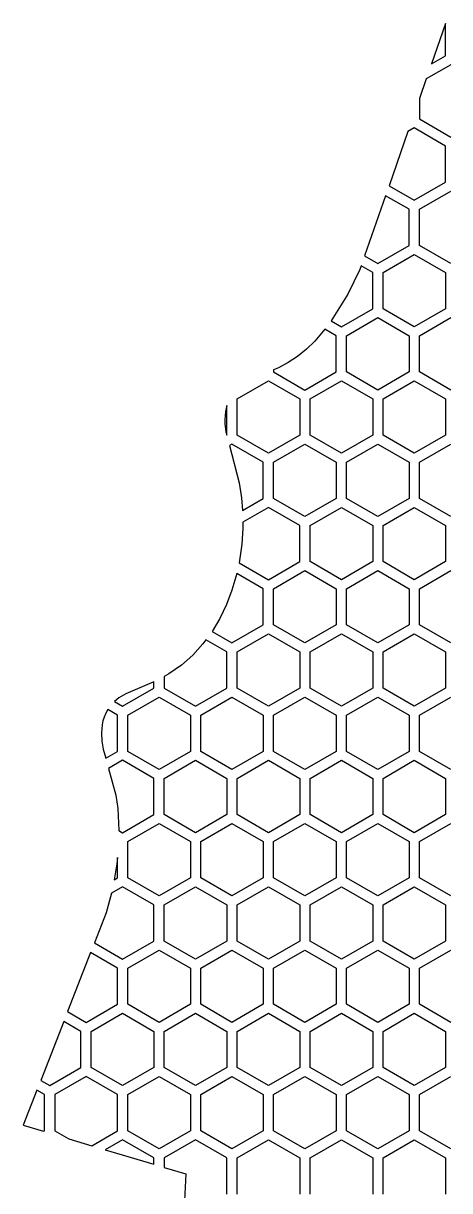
# Model space of a CAD drawing. Extents: x 7 to 193, y 72 to 166.
# Drawn here: x 131.3 to 151.9, y 104.2 to 160.6 of the extents above; entities that cross this region are included whole.
import ezdxf

# ---------------------------------------------------------------- set-up
doc = ezdxf.new("R2010")
doc.units = 0
doc.layers.get('0').update_dxf_attribs({"color": 5})

msp = doc.modelspace()

# ---------------------------------------------------------------- linework, layer by layer
for p, q in [((151.732, 160.642), (151.048, 158.68)), ((151.732, 159.075), (151.732, 160.642)), ((151.982, 158.642), (150.796, 157.957)), ((151.048, 158.68), (151.732, 159.075)), ((150.796, 157.957), (150.466, 157.01)), ((150.466, 157.01), (150.466, 156.017)), ((150.466, 156.017), (151.982, 155.142)), ((149.907, 155.405), (148.995, 152.789)), ((150.216, 155.584), (149.907, 155.405)), ((151.732, 154.709), (150.216, 155.584)), ((151.732, 152.959), (151.732, 154.709)), ((148.995, 152.789), (150.216, 152.084)), ((150.216, 152.084), (151.732, 152.959)), ((150.466, 151.651), (151.982, 152.526)), ((148.828, 152.308), (147.812, 149.394)), ((149.966, 151.651), (148.828, 152.308)), ((149.966, 149.901), (149.966, 151.651)), ((150.466, 149.901), (150.466, 151.651)), ((148.451, 149.026), (149.966, 149.901)), ((151.982, 149.026), (150.466, 149.901)), ((147.812, 149.394), (148.451, 149.026)), ((148.701, 148.593), (150.216, 149.468)), ((150.216, 149.468), (151.732, 148.593)), ((147.583, 148.736), (147.001, 147.541)), ((147.645, 148.914), (147.583, 148.736)), ((148.201, 148.593), (147.645, 148.914)), ((148.201, 146.843), (148.201, 148.593)), ((148.701, 146.843), (148.701, 148.593)), ((151.732, 148.593), (151.732, 146.843)), ((147.001, 147.541), (146.194, 146.251)), ((146.685, 145.968), (148.201, 146.843)), ((150.216, 145.968), (148.701, 146.843)), ((151.732, 146.843), (150.216, 145.968)), ((146.194, 146.251), (146.685, 145.968)), ((146.935, 145.535), (148.451, 146.41)), ((148.451, 146.41), (149.966, 145.535)), ((150.466, 145.535), (151.982, 146.41)), ((145.881, 145.855), (145.395, 145.274)), ((146.435, 145.535), (145.881, 145.855)), ((145.395, 145.274), (144.989, 144.883)), ((146.435, 143.785), (146.435, 145.535)), ((146.935, 143.785), (146.935, 145.535)), ((149.966, 145.535), (149.966, 143.785)), ((150.466, 143.785), (150.466, 145.535)), ((144.561, 144.535), (144.111, 144.235)), ((144.989, 144.883), (144.561, 144.535)), ((143.639, 143.989), (143.404, 143.888)), ((144.111, 144.235), (143.639, 143.989)), ((143.404, 143.888), (143.404, 143.785)), ((143.404, 143.785), (144.92, 142.91)), ((144.92, 142.91), (146.435, 143.785)), ((148.451, 142.91), (146.935, 143.785)), ((149.966, 143.785), (148.451, 142.91)), ((151.982, 142.91), (150.466, 143.785)), ((141.638, 142.477), (143.154, 143.352)), ((143.154, 143.352), (144.67, 142.477)), ((145.17, 142.477), (146.685, 143.352)), ((146.685, 143.352), (148.201, 142.477)), ((148.701, 142.477), (150.216, 143.352)), ((150.216, 143.352), (151.732, 142.477)), ((141.638, 140.727), (141.638, 142.477)), ((144.67, 142.477), (144.67, 140.727)), ((145.17, 140.727), (145.17, 142.477)), ((148.201, 142.477), (148.201, 140.727)), ((148.701, 140.727), (148.701, 142.477)), ((151.732, 142.477), (151.732, 140.727)), ((141.067, 141.87), (141.034, 141.482)), ((141.138, 142.16), (141.067, 141.87)), ((141.131, 140.722), (141.138, 142.16)), ((141.034, 141.482), (141.04, 141.285)), ((141.04, 141.285), (141.087, 140.89)), ((141.087, 140.89), (141.131, 140.722)), ((143.154, 139.852), (141.638, 140.727)), ((144.67, 140.727), (143.154, 139.852)), ((146.685, 139.852), (145.17, 140.727)), ((148.201, 140.727), (146.685, 139.852)), ((150.216, 139.852), (148.701, 140.727)), ((151.732, 140.727), (150.216, 139.852)), ((141.388, 140.294), (141.264, 140.222)), ((141.264, 140.222), (141.74, 138.421)), ((142.904, 139.419), (141.388, 140.294)), ((143.404, 139.419), (144.92, 140.294)), ((144.92, 140.294), (146.435, 139.419)), ((146.935, 139.419), (148.451, 140.294)), ((148.451, 140.294), (149.966, 139.419)), ((150.466, 139.419), (151.982, 140.294)), ((142.904, 137.669), (142.904, 139.419)), ((143.404, 137.669), (143.404, 139.419)), ((146.435, 139.419), (146.435, 137.669)), ((146.935, 137.669), (146.935, 139.419)), ((149.966, 139.419), (149.966, 137.669)), ((150.466, 137.669), (150.466, 139.419)), ((141.74, 138.421), (141.851, 137.701)), ((141.851, 137.701), (141.899, 137.088)), ((141.899, 137.088), (142.904, 137.669)), ((143.154, 137.236), (141.911, 136.518)), ((144.67, 136.361), (143.154, 137.236)), ((144.92, 136.794), (143.404, 137.669)), ((146.435, 137.669), (144.92, 136.794)), ((145.17, 136.361), (146.685, 137.236)), ((146.685, 137.236), (148.201, 136.361)), ((148.451, 136.794), (146.935, 137.669)), ((149.966, 137.669), (148.451, 136.794)), ((148.701, 136.361), (150.216, 137.236)), ((150.216, 137.236), (151.732, 136.361)), ((151.982, 136.794), (150.466, 137.669)), ((141.913, 136.213), (141.863, 135.458)), ((141.911, 136.518), (141.913, 136.213)), ((144.67, 134.611), (144.67, 136.361)), ((145.17, 134.611), (145.17, 136.361)), ((148.201, 136.361), (148.201, 134.611)), ((148.701, 134.611), (148.701, 136.361)), ((151.732, 136.361), (151.732, 134.611)), ((141.863, 135.458), (141.727, 134.559)), ((141.727, 134.559), (143.154, 133.736)), ((143.154, 133.736), (144.67, 134.611)), ((146.685, 133.736), (145.17, 134.611)), ((148.201, 134.611), (146.685, 133.736)), ((150.216, 133.736), (148.701, 134.611)), ((151.732, 134.611), (150.216, 133.736)), ((141.618, 134.045), (141.387, 133.238)), ((142.904, 133.303), (141.618, 134.045)), ((143.404, 133.303), (144.92, 134.178)), ((144.92, 134.178), (146.435, 133.303)), ((146.935, 133.303), (148.451, 134.178)), ((148.451, 134.178), (149.966, 133.303)), ((150.466, 133.303), (151.982, 134.178)), ((141.387, 133.238), (141.119, 132.535)), ((142.904, 131.553), (142.904, 133.303)), ((143.404, 131.553), (143.404, 133.303)), ((146.435, 133.303), (146.435, 131.553)), ((146.935, 131.553), (146.935, 133.303)), ((149.966, 133.303), (149.966, 131.553)), ((150.466, 131.553), (150.466, 133.303)), ((141.119, 132.535), (140.795, 131.862)), ((140.795, 131.862), (140.421, 131.236)), ((141.388, 130.678), (142.904, 131.553)), ((144.92, 130.678), (143.404, 131.553)), ((146.435, 131.553), (144.92, 130.678)), ((148.451, 130.678), (146.935, 131.553)), ((149.966, 131.553), (148.451, 130.678)), ((151.982, 130.678), (150.466, 131.553)), ((140.421, 131.236), (141.388, 130.678)), ((141.638, 130.245), (143.154, 131.12)), ((143.154, 131.12), (144.67, 130.245)), ((145.17, 130.245), (146.685, 131.12)), ((146.685, 131.12), (148.201, 130.245)), ((148.701, 130.245), (150.216, 131.12)), ((150.216, 131.12), (151.732, 130.245)), ((139.979, 130.633), (139.487, 130.09)), ((140.124, 130.83), (139.979, 130.633)), ((141.138, 130.245), (140.124, 130.83)), ((139.487, 130.09), (138.938, 129.605)), ((141.138, 128.495), (141.138, 130.245)), ((141.638, 128.495), (141.638, 130.245)), ((144.67, 130.245), (144.67, 128.495)), ((145.17, 128.495), (145.17, 130.245)), ((148.201, 130.245), (148.201, 128.495)), ((148.701, 128.495), (148.701, 130.245)), ((151.732, 130.245), (151.732, 128.495)), ((138.938, 129.605), (138.332, 129.184)), ((137.607, 128.807), (136.241, 128.222)), ((137.607, 128.495), (137.607, 128.807)), ((138.332, 129.184), (138.107, 129.065)), ((138.107, 129.065), (138.107, 128.495)), ((136.241, 128.222), (135.915, 128.02)), ((136.092, 127.62), (137.607, 128.495)), ((138.107, 128.495), (139.623, 127.62)), ((139.623, 127.62), (141.138, 128.495)), ((143.154, 127.62), (141.638, 128.495)), ((144.67, 128.495), (143.154, 127.62)), ((146.685, 127.62), (145.17, 128.495)), ((148.201, 128.495), (146.685, 127.62)), ((150.216, 127.62), (148.701, 128.495)), ((151.732, 128.495), (150.216, 127.62)), ((135.915, 128.02), (135.702, 127.844)), ((135.702, 127.844), (136.092, 127.62)), ((136.342, 127.187), (137.857, 128.062)), ((137.857, 128.062), (139.373, 127.187)), ((139.873, 127.187), (141.388, 128.062)), ((141.388, 128.062), (142.904, 127.187)), ((143.404, 127.187), (144.92, 128.062)), ((144.92, 128.062), (146.435, 127.187)), ((146.935, 127.187), (148.451, 128.062)), ((148.451, 128.062), (149.966, 127.187)), ((150.466, 127.187), (151.982, 128.062)), ((135.196, 127.095), (135.137, 126.906)), ((135.281, 127.292), (135.196, 127.095)), ((135.374, 127.456), (135.281, 127.292)), ((135.842, 127.187), (135.374, 127.456)), ((135.842, 125.437), (135.842, 127.187)), ((136.342, 125.437), (136.342, 127.187)), ((139.373, 127.187), (139.373, 125.437)), ((139.873, 125.437), (139.873, 127.187)), ((142.904, 127.187), (142.904, 125.437)), ((143.404, 125.437), (143.404, 127.187)), ((146.435, 127.187), (146.435, 125.437)), ((146.935, 125.437), (146.935, 127.187)), ((149.966, 127.187), (149.966, 125.437)), ((150.466, 125.437), (150.466, 127.187)), ((135.096, 126.714), (135.063, 126.326)), ((135.137, 126.906), (135.096, 126.714)), ((135.063, 126.326), (135.087, 125.932)), ((135.087, 125.932), (135.155, 125.536)), ((135.155, 125.536), (135.271, 125.107)), ((135.271, 125.107), (135.842, 125.437)), ((137.857, 124.562), (136.342, 125.437)), ((139.373, 125.437), (137.857, 124.562)), ((141.388, 124.562), (139.873, 125.437)), ((142.904, 125.437), (141.388, 124.562)), ((144.92, 124.562), (143.404, 125.437)), ((146.435, 125.437), (144.92, 124.562)), ((148.451, 124.562), (146.935, 125.437)), ((149.966, 125.437), (148.451, 124.562)), ((151.982, 124.562), (150.466, 125.437)), ((136.092, 125.004), (135.407, 124.608)), ((137.607, 124.129), (136.092, 125.004)), ((138.107, 124.129), (139.623, 125.004)), ((139.623, 125.004), (141.138, 124.129)), ((141.638, 124.129), (143.154, 125.004)), ((143.154, 125.004), (144.67, 124.129)), ((145.17, 124.129), (146.685, 125.004)), ((146.685, 125.004), (148.201, 124.129)), ((148.701, 124.129), (150.216, 125.004)), ((150.216, 125.004), (151.732, 124.129)), ((135.407, 124.608), (135.756, 123.323)), ((137.607, 122.379), (137.607, 124.129)), ((138.107, 122.379), (138.107, 124.129)), ((141.138, 124.129), (141.138, 122.379)), ((141.638, 122.379), (141.638, 124.129)), ((144.67, 124.129), (144.67, 122.379)), ((145.17, 122.379), (145.17, 124.129)), ((148.201, 124.129), (148.201, 122.379)), ((148.701, 122.379), (148.701, 124.129)), ((151.732, 124.129), (151.732, 122.379)), ((135.756, 123.323), (135.856, 122.67)), ((135.856, 122.67), (135.905, 121.611)), ((136.092, 121.504), (137.607, 122.379)), ((136.342, 121.071), (137.857, 121.946)), ((137.857, 121.946), (139.373, 121.071)), ((139.623, 121.504), (138.107, 122.379)), ((141.138, 122.379), (139.623, 121.504)), ((139.873, 121.071), (141.388, 121.946)), ((141.388, 121.946), (142.904, 121.071)), ((143.154, 121.504), (141.638, 122.379)), ((144.67, 122.379), (143.154, 121.504)), ((143.404, 121.071), (144.92, 121.946)), ((144.92, 121.946), (146.435, 121.071)), ((146.685, 121.504), (145.17, 122.379)), ((148.201, 122.379), (146.685, 121.504)), ((146.935, 121.071), (148.451, 121.946)), ((148.451, 121.946), (149.966, 121.071)), ((150.216, 121.504), (148.701, 122.379)), ((151.732, 122.379), (150.216, 121.504)), ((150.466, 121.071), (151.982, 121.946)), ((135.905, 121.611), (136.092, 121.504)), ((136.342, 119.321), (136.342, 121.071)), ((139.373, 121.071), (139.373, 119.321)), ((139.873, 119.321), (139.873, 121.071)), ((142.904, 121.071), (142.904, 119.321)), ((143.404, 119.321), (143.404, 121.071)), ((146.435, 121.071), (146.435, 119.321)), ((146.935, 119.321), (146.935, 121.071)), ((149.966, 121.071), (149.966, 119.321)), ((150.466, 119.321), (150.466, 121.071)), ((135.842, 120.299), (135.819, 119.993)), ((135.842, 119.321), (135.842, 120.299)), ((135.819, 119.993), (135.685, 119.23)), ((135.685, 119.23), (135.842, 119.321)), ((137.857, 118.446), (136.342, 119.321)), ((139.373, 119.321), (137.857, 118.446)), ((141.388, 118.446), (139.873, 119.321)), ((142.904, 119.321), (141.388, 118.446)), ((144.92, 118.446), (143.404, 119.321)), ((146.435, 119.321), (144.92, 118.446)), ((148.451, 118.446), (146.935, 119.321)), ((149.966, 119.321), (148.451, 118.446)), ((151.982, 118.446), (150.466, 119.321)), ((135.561, 118.581), (135.29, 117.636)), ((136.092, 118.888), (135.561, 118.581)), ((137.607, 118.013), (136.092, 118.888)), ((138.107, 118.013), (139.623, 118.888)), ((139.623, 118.888), (141.138, 118.013)), ((141.638, 118.013), (143.154, 118.888)), ((143.154, 118.888), (144.67, 118.013)), ((145.17, 118.013), (146.685, 118.888)), ((146.685, 118.888), (148.201, 118.013)), ((148.701, 118.013), (150.216, 118.888)), ((150.216, 118.888), (151.732, 118.013)), ((137.607, 116.263), (137.607, 118.013)), ((138.107, 116.263), (138.107, 118.013)), ((141.138, 118.013), (141.138, 116.263)), ((141.638, 116.263), (141.638, 118.013)), ((144.67, 118.013), (144.67, 116.263)), ((145.17, 116.263), (145.17, 118.013)), ((148.201, 118.013), (148.201, 116.263)), ((148.701, 116.263), (148.701, 118.013)), ((151.732, 118.013), (151.732, 116.263)), ((135.29, 117.636), (134.722, 116.178)), ((134.722, 116.178), (136.092, 115.388)), ((136.092, 115.388), (137.607, 116.263)), ((136.342, 114.955), (137.857, 115.83)), ((137.857, 115.83), (139.373, 114.955)), ((139.623, 115.388), (138.107, 116.263)), ((141.138, 116.263), (139.623, 115.388)), ((139.873, 114.955), (141.388, 115.83)), ((141.388, 115.83), (142.904, 114.955)), ((143.154, 115.388), (141.638, 116.263)), ((144.67, 116.263), (143.154, 115.388)), ((143.404, 114.955), (144.92, 115.83)), ((144.92, 115.83), (146.435, 114.955)), ((146.685, 115.388), (145.17, 116.263)), ((148.201, 116.263), (146.685, 115.388)), ((146.935, 114.955), (148.451, 115.83)), ((148.451, 115.83), (149.966, 114.955)), ((150.216, 115.388), (148.701, 116.263)), ((151.732, 116.263), (150.216, 115.388)), ((150.466, 114.955), (151.982, 115.83)), ((134.538, 115.707), (133.425, 112.85)), ((135.842, 114.955), (134.538, 115.707)), ((135.842, 113.205), (135.842, 114.955)), ((136.342, 113.205), (136.342, 114.955)), ((139.373, 114.955), (139.373, 113.205)), ((139.873, 113.205), (139.873, 114.955)), ((142.904, 114.955), (142.904, 113.205)), ((143.404, 113.205), (143.404, 114.955)), ((146.435, 114.955), (146.435, 113.205)), ((146.935, 113.205), (146.935, 114.955)), ((149.966, 114.955), (149.966, 113.205)), ((150.466, 113.205), (150.466, 114.955)), ((134.326, 112.33), (135.842, 113.205)), ((137.857, 112.33), (136.342, 113.205)), ((139.373, 113.205), (137.857, 112.33)), ((141.388, 112.33), (139.873, 113.205)), ((142.904, 113.205), (141.388, 112.33)), ((144.92, 112.33), (143.404, 113.205)), ((146.435, 113.205), (144.92, 112.33)), ((148.451, 112.33), (146.935, 113.205)), ((149.966, 113.205), (148.451, 112.33)), ((151.982, 112.33), (150.466, 113.205)), ((133.241, 112.379), (132.127, 109.522)), ((134.076, 111.897), (133.241, 112.379)), ((133.425, 112.85), (134.326, 112.33)), ((134.576, 111.897), (136.092, 112.772)), ((136.092, 112.772), (137.607, 111.897)), ((138.107, 111.897), (139.623, 112.772)), ((139.623, 112.772), (141.138, 111.897)), ((141.638, 111.897), (143.154, 112.772)), ((143.154, 112.772), (144.67, 111.897)), ((145.17, 111.897), (146.685, 112.772)), ((146.685, 112.772), (148.201, 111.897)), ((148.701, 111.897), (150.216, 112.772)), ((150.216, 112.772), (151.732, 111.897)), ((134.076, 110.147), (134.076, 111.897)), ((134.576, 110.147), (134.576, 111.897)), ((137.607, 111.897), (137.607, 110.147)), ((138.107, 110.147), (138.107, 111.897)), ((141.138, 111.897), (141.138, 110.147)), ((141.638, 110.147), (141.638, 111.897)), ((144.67, 111.897), (144.67, 110.147)), ((145.17, 110.147), (145.17, 111.897)), ((148.201, 111.897), (148.201, 110.147)), ((148.701, 110.147), (148.701, 111.897)), ((151.732, 111.897), (151.732, 110.147)), ((132.561, 109.272), (134.076, 110.147)), ((136.092, 109.272), (134.576, 110.147)), ((137.607, 110.147), (136.092, 109.272)), ((139.623, 109.272), (138.107, 110.147)), ((141.138, 110.147), (139.623, 109.272)), ((143.154, 109.272), (141.638, 110.147)), ((144.67, 110.147), (143.154, 109.272)), ((146.685, 109.272), (145.17, 110.147)), ((148.201, 110.147), (146.685, 109.272)), ((150.216, 109.272), (148.701, 110.147)), ((151.732, 110.147), (150.216, 109.272)), ((132.127, 109.522), (132.561, 109.272)), ((134.326, 109.713), (132.811, 108.838)), ((135.842, 108.838), (134.326, 109.713)), ((136.342, 108.838), (137.857, 109.713)), ((137.857, 109.713), (139.373, 108.838)), ((139.873, 108.838), (141.388, 109.713)), ((141.388, 109.713), (142.904, 108.838)), ((143.404, 108.838), (144.92, 109.713)), ((144.92, 109.713), (146.435, 108.838)), ((146.935, 108.838), (148.451, 109.713)), ((148.451, 109.713), (149.966, 108.838)), ((150.466, 108.838), (151.982, 109.713)), ((131.943, 109.051), (131.283, 107.356)), ((132.311, 108.838), (131.943, 109.051)), ((132.311, 107.088), (132.311, 108.838)), ((132.811, 108.838), (132.811, 107.088)), ((135.842, 107.088), (135.842, 108.838)), ((136.342, 107.088), (136.342, 108.838)), ((139.373, 108.838), (139.373, 107.088)), ((139.873, 107.088), (139.873, 108.838)), ((142.904, 108.838), (142.904, 107.088)), ((143.404, 107.088), (143.404, 108.838)), ((146.435, 108.838), (146.435, 107.088)), ((146.935, 107.088), (146.935, 108.838)), ((149.966, 108.838), (149.966, 107.088)), ((150.466, 107.088), (150.466, 108.838)), ((131.283, 107.356), (132.266, 107.063)), ((132.266, 107.063), (132.311, 107.088)), ((132.811, 107.088), (133.486, 106.699)), ((133.486, 106.699), (134.594, 106.368)), ((134.594, 106.368), (135.842, 107.088)), ((137.857, 106.213), (136.342, 107.088)), ((139.373, 107.088), (137.857, 106.213)), ((141.388, 106.213), (139.873, 107.088)), ((142.904, 107.088), (141.388, 106.213)), ((144.92, 106.213), (143.404, 107.088)), ((146.435, 107.088), (144.92, 106.213)), ((148.451, 106.213), (146.935, 107.088)), ((149.966, 107.088), (148.451, 106.213)), ((151.982, 106.213), (150.466, 107.088)), ((136.092, 106.655), (135.253, 106.171)), ((135.253, 106.171), (137.607, 105.468)), ((137.607, 105.78), (136.092, 106.655)), ((139.623, 106.655), (138.107, 105.78)), ((141.138, 105.78), (139.623, 106.655)), ((141.638, 105.78), (143.154, 106.655)), ((143.154, 106.655), (144.67, 105.78)), ((145.17, 105.78), (146.685, 106.655)), ((146.685, 106.655), (148.201, 105.78)), ((148.701, 105.78), (150.216, 106.655)), ((150.216, 106.655), (151.732, 105.78)), ((137.607, 105.468), (137.607, 105.78)), ((138.107, 105.78), (138.107, 105.319)), ((141.138, 104.03), (141.138, 105.78)), ((141.638, 104.03), (141.638, 105.78)), ((144.67, 105.78), (144.67, 104.03)), ((145.17, 104.03), (145.17, 105.78)), ((148.201, 105.78), (148.201, 104.03)), ((148.701, 104.03), (148.701, 105.78)), ((151.732, 105.78), (151.732, 104.03)), ((138.107, 105.319), (139.145, 105.009)), ((139.145, 105.009), (139.094, 103.723))]:
    msp.add_line(p, q)

doc.saveas('drawing.dxf')
